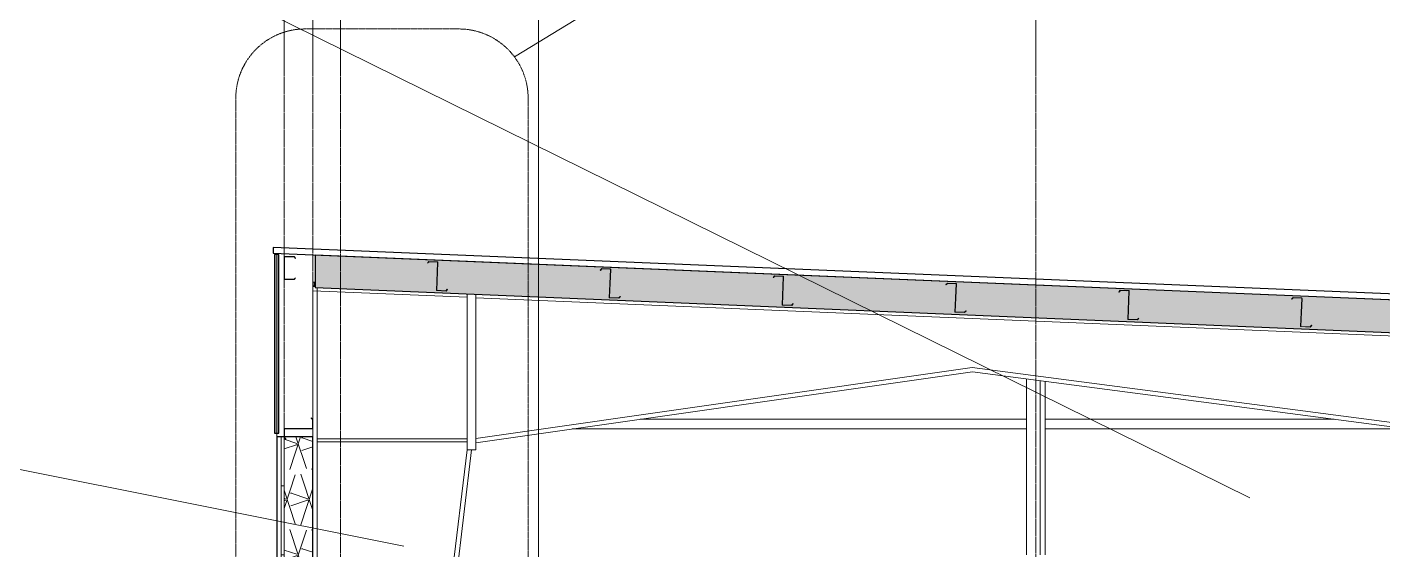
# Model space of a CAD drawing. Header units: inches. Extents: x 21408 to 98131, y -290 to 853.
# Drawn here: x 31417.1 to 31887.3, y 295.8 to 477 of the extents above; entities that cross this region are included whole.
import ezdxf

# ---------------------------------------------------------------- set-up
doc = ezdxf.new("R2010")
doc.units = ezdxf.units.IN
doc.header["$MEASUREMENT"] = 0
doc.linetypes.add('Dash Dot 3_16_', pattern=[0.3125, 0.1875, -0.0625, 0, -0.0625])
doc.linetypes.add('Grid Line 1_2_', pattern=[0.875, 0.5, -0.125, 0.125, -0.125])
for name, color, linetype, lineweight in [('A-ANNO-IDEN', 131, 'Continuous', 9), ('A-ANNO-SYMB', 150, 'Continuous', 9), ('A-CLNG', 13, 'Continuous', 9), ('A-CLNG-PATT', 13, 'Continuous', 25), ('A-ROOF', 132, 'Continuous', 9), ('A-WALL', 113, 'Continuous', 9), ('A-WALL-PATT', 111, 'Continuous', 25), ('G-ANNO-SYMB', 111, 'Continuous', 9), ('I-WALL', 2, 'Continuous', 9), ('S-BEAM', 12, 'Continuous', 9), ('S-COLS', 52, 'Continuous', 9), ('S-GRID', 1, 'Continuous', 9)]:
    doc.layers.add(name, color=color, linetype=linetype, lineweight=lineweight)
pattern_1 = [(45, (22011.012, 102), (-19.007, 19.007), []), (45, (22011.012, 130.8), (-19.007, 19.007), [])]
pattern_2 = [(161.57, (22011.972, 102.96), (-7.6802237, -0.0009796), [0, -54.643, 6.067, 0]), (18.43, (22010.052, 102.96), (-7.6802237, 0.0009796), [0, -54.643, 6.067, 0]), (108.43, (22011.972, 102.96), (3.8382953, -19.2013653), [18.211, -42.499]), (71.57, (22010.052, 102.96), (3.8382953, 19.2013653), [18.211, -42.499])]

# ---------------------------------------------------------------- blocks, each defined once
blk = doc.blocks.new('Girt_C - 8_D-1405488-Building Section - North_South looking East _ Fitness Center')
at = {"layer": 'S-BEAM'}
h = blk.add_hatch(dxfattribs=at)
h.set_pattern_fill('FP_33', color=256, style=0, pattern_type=2)
h.set_pattern_definition(pattern_1)
h.paths.add_polyline_path([(21127.8, 389.49), (21128.29, 390.06), (21128.2, 390.13), (21127.75, 389.6), (21124.49, 389.6), (21124.49, 389.49)], flags=0)
h.paths.add_polyline_path([(21124.41, 389.67), (21124.41, 397.3), (21124.3, 397.3), (21124.3, 389.67)], flags=0)
h.paths.add_polyline_path([(21128.2, 396.84), (21128.28, 396.91), (21127.8, 397.49), (21124.49, 397.49), (21124.49, 397.38), (21127.75, 397.38)], flags=0)
at = {"layer": 'S-BEAM', "lineweight": 15}
for p, q in [((21124.3, 397.3), (21124.3, 389.67)), ((21124.41, 389.67), (21124.41, 397.3)), ((21127.8, 397.49), (21124.49, 397.49)), ((21124.49, 397.38), (21127.75, 397.38)), ((21127.75, 397.38), (21128.2, 396.84)), ((21128.28, 396.91), (21127.8, 397.49)), ((21128.2, 396.84), (21128.28, 396.91)), ((21127.75, 389.6), (21124.49, 389.6)), ((21124.49, 389.49), (21127.8, 389.49)), ((21128.2, 390.13), (21127.75, 389.6)), ((21127.8, 389.49), (21128.29, 390.06)), ((21128.29, 390.06), (21128.2, 390.13))]:
    blk.add_line(p, q, dxfattribs=at)
for centre, radius, start, end in [((21124.49, 397.3), 0.188, 90, 180), ((21124.49, 397.3), 0.0782, 92.1227, 180), ((21124.49, 389.67), 0.188, 180, 270), ((21124.49, 389.67), 0.0782, 180, 266.9576)]:
    blk.add_arc(centre, radius, start, end, dxfattribs=at)
blk = doc.blocks.new('Girt_Z - 10_D-1351983-Building Section - North_South looking East _ Fitness Center')
at = {"layer": 'S-BEAM', "lineweight": 15}
for p, q in [((21174.51, 395.78), (21174, 395.22)), ((21174, 395.22), (21174.08, 395.15)), ((21174.08, 395.15), (21174.56, 395.67)), ((21177.44, 395.65), (21174.51, 395.78)), ((21174.56, 395.67), (21177.44, 395.55)), ((21177.51, 395.46), (21177.11, 385.66)), ((21177.22, 385.84), (21177.62, 395.46)), ((21177.11, 385.66), (21180.48, 385.52)), ((21180.43, 385.63), (21177.29, 385.76)), ((21180.9, 386.15), (21180.43, 385.63)), ((21180.48, 385.52), (21180.98, 386.07)), ((21180.98, 386.07), (21180.9, 386.15))]:
    blk.add_line(p, q, dxfattribs=at)
for centre, radius, start, end in [((21177.44, 395.47), 0.187, 357.6141, 87.6141), ((21177.44, 395.47), 0.0782, 357.6141, 85.4913), ((21177.3, 385.84), 0.0782, 177.6141, 264.5717)]:
    blk.add_arc(centre, radius, start, end, dxfattribs=at)
blk = doc.blocks.new('Girt_Z - 10_D-V75-Building Section - North_South looking East _ Fitness Center')
at = {"layer": 'S-BEAM'}
h = blk.add_hatch(dxfattribs=at)
h.set_pattern_fill('FP_33', color=256, style=0, pattern_type=2)
h.set_pattern_definition(pattern_1)
h.paths.add_polyline_path([(21240.43, 383.02), (21240.93, 383.58), (21240.85, 383.65), (21240.38, 383.13), (21237.24, 383.26), (21237.05, 383.16)], flags=0)
h.paths.add_polyline_path([(21237.05, 383.16), (21237.17, 383.34), (21237.57, 392.96), (21237.46, 392.97), (21237.3, 389.03)], flags=0)
h.paths.add_polyline_path([(21234.03, 392.65), (21234.5, 393.17), (21237.39, 393.05), (21237.39, 393.16), (21234.46, 393.28), (21233.95, 392.73)], flags=0)
at = {"layer": 'S-BEAM', "lineweight": 15}
for p, q in [((21234.46, 393.28), (21233.95, 392.73)), ((21233.95, 392.73), (21234.03, 392.65)), ((21234.03, 392.65), (21234.5, 393.17)), ((21237.39, 393.16), (21234.46, 393.28)), ((21234.5, 393.17), (21237.39, 393.05)), ((21237.46, 392.97), (21237.05, 383.16)), ((21237.17, 383.34), (21237.57, 392.96)), ((21237.05, 383.16), (21240.43, 383.02)), ((21240.38, 383.13), (21237.24, 383.26)), ((21240.85, 383.65), (21240.38, 383.13)), ((21240.43, 383.02), (21240.93, 383.58)), ((21240.93, 383.58), (21240.85, 383.65))]:
    blk.add_line(p, q, dxfattribs=at)
for centre, radius, start, end in [((21237.38, 392.97), 0.187, 357.6141, 87.6141), ((21237.38, 392.97), 0.0782, 357.6141, 85.4913), ((21237.25, 383.34), 0.0782, 177.6141, 264.5717)]:
    blk.add_arc(centre, radius, start, end, dxfattribs=at)
blk = doc.blocks.new('Girt_Z - 10_D-V76-Building Section - North_South looking East _ Fitness Center')
at = {"layer": 'S-BEAM', "lineweight": 15}
for p, q in [((21294.41, 390.78), (21293.9, 390.23)), ((21293.98, 390.15), (21294.45, 390.67)), ((21297.34, 390.66), (21294.41, 390.78)), ((21294.45, 390.67), (21297.34, 390.55)), ((21297.41, 390.47), (21297, 380.66)), ((21297.12, 380.85), (21297.52, 390.46)), ((21293.9, 390.23), (21293.98, 390.15)), ((21300.8, 381.15), (21300.33, 380.64)), ((21300.37, 380.52), (21300.88, 381.08)), ((21300.88, 381.08), (21300.8, 381.15)), ((21297, 380.66), (21300.37, 380.52)), ((21300.33, 380.64), (21297.19, 380.77))]:
    blk.add_line(p, q, dxfattribs=at)
for centre, radius, start, end in [((21297.33, 390.47), 0.187, 357.6141, 87.6141), ((21297.33, 390.47), 0.0782, 357.6141, 85.4913), ((21297.2, 380.84), 0.0782, 177.6141, 264.5717)]:
    blk.add_arc(centre, radius, start, end, dxfattribs=at)
blk = doc.blocks.new('Girt_Z - 10_D-V77-Building Section - North_South looking East _ Fitness Center')
at = {"layer": 'S-BEAM'}
h = blk.add_hatch(dxfattribs=at)
h.set_pattern_fill('FP_33', color=256, style=0, pattern_type=2)
h.set_pattern_definition(pattern_1)
h.paths.add_polyline_path([(21360.32, 378.03), (21360.83, 378.58), (21360.75, 378.65), (21360.28, 378.14), (21357.14, 378.27), (21356.95, 378.17)], flags=0)
h.paths.add_polyline_path([(21356.95, 378.17), (21357.07, 378.35), (21357.47, 387.97), (21357.36, 387.97)], flags=0)
h.paths.add_polyline_path([(21353.93, 387.66), (21354.4, 388.17), (21357.29, 388.05), (21357.29, 388.16), (21354.35, 388.28), (21353.85, 387.73)], flags=0)
at = {"layer": 'S-BEAM', "lineweight": 15}
for p, q in [((21354.35, 388.28), (21353.85, 387.73)), ((21353.85, 387.73), (21353.93, 387.66)), ((21353.93, 387.66), (21354.4, 388.17)), ((21357.29, 388.16), (21354.35, 388.28)), ((21354.4, 388.17), (21357.29, 388.05)), ((21357.36, 387.97), (21356.95, 378.17)), ((21357.07, 378.35), (21357.47, 387.97)), ((21356.95, 378.17), (21360.32, 378.03)), ((21360.28, 378.14), (21357.14, 378.27)), ((21360.75, 378.65), (21360.28, 378.14)), ((21360.32, 378.03), (21360.83, 378.58)), ((21360.83, 378.58), (21360.75, 378.65))]:
    blk.add_line(p, q, dxfattribs=at)
for centre, radius, start, end in [((21357.28, 387.97), 0.187, 357.6141, 87.6141), ((21357.28, 387.97), 0.0782, 357.6141, 85.4913), ((21357.15, 378.35), 0.0782, 177.6141, 264.5717)]:
    blk.add_arc(centre, radius, start, end, dxfattribs=at)
blk = doc.blocks.new('Girt_Z - 10_D-V78-Building Section - North_South looking East _ Fitness Center')
at = {"layer": 'S-BEAM'}
h = blk.add_hatch(dxfattribs=at)
h.set_pattern_fill('FP_33', color=256, style=0, pattern_type=2)
h.set_pattern_definition(pattern_1)
h.paths.add_polyline_path([(21420.27, 375.53), (21420.78, 376.08), (21420.7, 376.16), (21420.22, 375.64), (21417.09, 375.77), (21416.9, 375.67)], flags=0)
h.paths.add_polyline_path([(21416.9, 375.67), (21417.02, 375.85), (21417.42, 385.47), (21417.31, 385.47)], flags=0)
h.paths.add_polyline_path([(21413.88, 385.16), (21414.35, 385.67), (21417.23, 385.55), (21417.24, 385.66), (21414.3, 385.79), (21413.8, 385.23)], flags=0)
at = {"layer": 'S-BEAM', "lineweight": 15}
for p, q in [((21414.3, 385.79), (21413.8, 385.23)), ((21413.88, 385.16), (21414.35, 385.67)), ((21417.24, 385.66), (21414.3, 385.79)), ((21414.35, 385.67), (21417.23, 385.55)), ((21413.8, 385.23), (21413.88, 385.16)), ((21417.31, 385.47), (21416.9, 375.67)), ((21417.02, 375.85), (21417.42, 385.47)), ((21416.9, 375.67), (21420.27, 375.53)), ((21420.22, 375.64), (21417.09, 375.77)), ((21420.7, 376.16), (21420.22, 375.64)), ((21420.27, 375.53), (21420.78, 376.08)), ((21420.78, 376.08), (21420.7, 376.16))]:
    blk.add_line(p, q, dxfattribs=at)
for centre, radius, start, end in [((21417.23, 385.48), 0.187, 357.6141, 87.6141), ((21417.23, 385.48), 0.0782, 357.6141, 85.4913), ((21417.09, 375.85), 0.0782, 177.6141, 264.5717)]:
    blk.add_arc(centre, radius, start, end, dxfattribs=at)
blk = doc.blocks.new('Girt_Z - 10_D-V79-Building Section - North_South looking East _ Fitness Center')
at = {"layer": 'S-BEAM', "lineweight": 15}
for p, q in [((21474.25, 383.29), (21473.74, 382.73)), ((21473.74, 382.73), (21473.82, 382.66)), ((21473.82, 382.66), (21474.3, 383.18)), ((21477.18, 383.17), (21474.25, 383.29)), ((21474.3, 383.18), (21477.18, 383.06)), ((21477.25, 382.97), (21476.85, 373.17)), ((21476.96, 373.35), (21477.36, 382.97)), ((21476.85, 373.17), (21480.22, 373.03)), ((21480.17, 373.14), (21477.03, 373.27)), ((21480.64, 373.66), (21480.17, 373.14)), ((21480.22, 373.03), (21480.72, 373.58)), ((21480.72, 373.58), (21480.64, 373.66))]:
    blk.add_line(p, q, dxfattribs=at)
for centre, radius, start, end in [((21477.18, 382.98), 0.187, 357.6141, 87.6141), ((21477.18, 382.98), 0.0782, 357.6141, 85.4913), ((21477.04, 373.35), 0.0782, 177.6141, 264.5717)]:
    blk.add_arc(centre, radius, start, end, dxfattribs=at)
blk = doc.blocks.new('columns and girder2 - one-1334686-Building Section - North_South looking East _ Fitness Center')
at = {"layer": 'S-BEAM'}
for p, q in [((21134.3, 387.29), (21134.3, 341.06)), ((21135.05, 387.26), (21134.3, 387.29)), ((21134.3, 387.06), (21134.3, 385.56)), ((21135.05, 387.03), (21134.3, 387.06)), ((21135.8, 144), (21135.8, 386.67)), ((21134.3, 385.56), (21187.8, 383.33)), ((21187.8, 384.5), (21187.8, 330.48)), ((21190.8, 330.48), (21190.8, 384.38)), ((21190.8, 383.21), (21598.33, 366.23)), ((21362.99, 359.02), (21190.8, 334.44)), ((21190.8, 332.92), (21363, 357.5)), ((21596.75, 328.39), (21362.99, 359.02)), ((21363, 357.5), (21596.69, 326.89)), ((21134.3, 337.69), (21134.3, 335)), ((21187.8, 334.23), (21135.8, 334.23)), ((21135.8, 333.23), (21187.8, 333.23)), ((21187.8, 330.48), (21148.04, 0)), ((21149.56, 0), (21189.31, 330.48)), ((21187.8, 330.48), (21190.8, 330.48))]:
    blk.add_line(p, q, dxfattribs=at)
blk = doc.blocks.new('Girt_Z - 10_D-V167-Building Section - North_South looking East _ Fitness Center')
at = {"layer": 'S-BEAM', "lineweight": 15}
for p, q in [((21133.73, 341.54), (21133.66, 341.46)), ((21133.66, 341.46), (21134.19, 341.01)), ((21134.3, 341.06), (21133.73, 341.54)), ((21134.19, 341.01), (21134.19, 337.87)), ((21134.3, 337.69), (21134.3, 341.06)), ((21124.3, 337.61), (21124.3, 334.67)), ((21124.3, 334.67), (21124.88, 334.19)), ((21124.41, 334.72), (21124.41, 337.61)), ((21124.95, 334.27), (21124.41, 334.72)), ((21134.12, 337.8), (21124.49, 337.8)), ((21124.49, 337.69), (21134.3, 337.69)), ((21124.88, 334.19), (21124.95, 334.27))]:
    blk.add_line(p, q, dxfattribs=at)
for centre, radius, start, end in [((21124.49, 337.61), 0.188, 90, 180), ((21124.49, 337.61), 0.0782, 90, 177.8773), ((21134.12, 337.88), 0.0782, 270, 356.9576)]:
    blk.add_arc(centre, radius, start, end, dxfattribs=at)
blk = doc.blocks.new('Girt_Z - 10_D-1223979-Building Section - North_South looking East _ Fitness Center')
at = {"layer": 'S-BEAM'}
for p, q in [((21247.82, 341.06), (21381.8, 341.06)), ((21388.3, 341.06), (21488.49, 341.06)), ((21224.17, 337.69), (21381.8, 337.69)), ((21388.3, 337.69), (21514.25, 337.69))]:
    blk.add_line(p, q, dxfattribs=at)

msp = doc.modelspace()

# ---------------------------------------------------------------- hatches: boundary and pattern name
at = {"layer": 'A-CLNG-PATT', "lineweight": 9}
h = msp.add_hatch(dxfattribs=at)
h.set_pattern_fill('FP_31', color=256, style=0, pattern_type=2)
h.set_pattern_definition(pattern_2)
h.paths.add_polyline_path([(32752.57, 335.22), (32752.57, 346.48), (31516.94, 397.96), (31516.94, 386.7), (32641.23, 339.86)], flags=0)
at = {"layer": 'A-WALL-PATT', "lineweight": 9, "transparency": 33554649}
msp.add_hatch(color=256, dxfattribs=at).paths.add_polyline_path([(31502.81, 336.25), (31504.39, 336.25), (31504.39, 398.17), (31502.81, 398.17), (31502.81, 349.96)], flags=0)
at = {"layer": 'A-WALL-PATT', "lineweight": 9}
h = msp.add_hatch(dxfattribs=at)
h.set_pattern_fill('FP_34', color=256, style=0, pattern_type=2)
h.set_pattern_definition([(0, (22011.012, 102), (0, 24), []), (90, (22011.012, 102), (-24, 1e-15), [])])
h.paths.add_polyline_path([(31506.19, 146.25), (31506.19, 335), (31505.19, 335), (31505.19, 146.25)], flags=0)
h = msp.add_hatch(dxfattribs=at)
h.set_pattern_fill('FP_31', color=256, style=0, pattern_type=2)
h.set_pattern_definition(pattern_2)
h.paths.add_polyline_path([(31516.19, 146.25), (31516.19, 335), (31506.19, 335), (31506.19, 146.25)], flags=0)

# ---------------------------------------------------------------- linework, layer by layer
at = {"layer": 'A-ANNO-IDEN', "color": 153}
for p, q in [((31841.15, 313.87), (31281.07, 590.29)), ((31547.77, 297.04), (31281.07, 350.26))]:
    msp.add_line(p, q, dxfattribs=at)
at = {"layer": 'A-ANNO-SYMB'}
for p, q in [((31586.66, 467.11), (31685.76, 527.35)), ((31586.09, 466.68), (31586.66, 467.11))]:
    msp.add_line(p, q, dxfattribs=at)
at = {"layer": 'A-ANNO-SYMB', "linetype": 'Dash Dot 3_16_'}
for p, q in [((31566.82, 476.37), (31513.43, 476.37)), ((31489.43, 452.37), (31489.43, -45.66)), ((31590.82, -45.66), (31590.82, 452.37))]:
    msp.add_line(p, q, dxfattribs=at)
for centre, start, end in [((31513.43, 452.37), 90, 180), ((31566.82, 452.37), 0, 90)]:
    msp.add_arc(centre, 24, start, end, dxfattribs=at)
at = {"layer": 'A-CLNG', "lineweight": 25}
for p, q in [((32752.57, 346.48), (31516.94, 397.96)), ((31516.94, 397.96), (31516.94, 386.7)), ((31516.94, 386.7), (32752.57, 335.22))]:
    msp.add_line(p, q, dxfattribs=at)
at = {"layer": 'A-ROOF', "lineweight": 25}
for p, q in [((32814.99, 345.96), (31502.35, 400.65)), ((31502.35, 400.65), (31502.35, 398.65)), ((31502.35, 398.65), (32814.99, 343.95))]:
    msp.add_line(p, q, dxfattribs=at)
at = {"layer": 'A-WALL', "lineweight": 25}
for p, q in [((31502.81, 398.17), (31502.81, 336.25)), ((31504.39, 398.17), (31502.81, 398.17)), ((31504.39, 336.25), (31504.39, 398.17)), ((31502.81, 336.25), (31504.39, 336.25)), ((31503.69, 335), (31503.69, 96)), ((31516.19, 335), (31503.69, 335)), ((31516.19, 146.25), (31516.19, 335))]:
    msp.add_line(p, q, dxfattribs=at)
at = {"layer": 'A-WALL'}
for p, q in [((31502.81, 398.17), (31502.81, 336.25)), ((31503.69, 398.59), (31503.69, 335)), ((31505.19, 335), (31505.19, 96)), ((31506.19, 335), (31506.19, 96))]:
    msp.add_line(p, q, dxfattribs=at)
at = {"layer": 'G-ANNO-SYMB'}
msp.add_line((31594.41, 737.16), (31594.41, -79.66), dxfattribs=at)
at = {"layer": 'I-WALL'}
for p, q in [((31763.69, 294), (31763.69, 355.04)), ((31768.44, 354.42), (31768.44, 294))]:
    msp.add_line(p, q, dxfattribs=at)
at = {"layer": 'S-COLS'}
for p, q in [((31516.19, 388.62), (31516.19, 387.29)), ((31516.63, 388.62), (31516.19, 388.62)), ((31516.63, 388.62), (31516.63, 387.27)), ((31516.94, 388.62), (31516.63, 388.62)), ((31770.19, 354.19), (31770.19, 294))]:
    msp.add_line(p, q, dxfattribs=at)
at = {"layer": 'S-GRID', "linetype": 'Grid Line 1_2_'}
for p, q in [((31506.19, -273.16), (31506.19, 738.66)), ((31516.19, -273.16), (31516.19, 738.66)), ((31525.69, -273.16), (31525.69, 738.66)), ((31766.94, -273.16), (31766.94, 738.66)), ((31766.94, -273.16), (31766.94, 738.66))]:
    msp.add_line(p, q, dxfattribs=at)

# ---------------------------------------------------------------- block references
at = {"layer": 'S-BEAM'}
for name in ['Girt_C - 8_D-1405488-Building Section - North_South looking East _ Fitness Center', 'Girt_Z - 10_D-1351983-Building Section - North_South looking East _ Fitness Center', 'Girt_Z - 10_D-V75-Building Section - North_South looking East _ Fitness Center', 'Girt_Z - 10_D-V76-Building Section - North_South looking East _ Fitness Center', 'columns and girder2 - one-1334686-Building Section - North_South looking East _ Fitness Center', 'Girt_Z - 10_D-V77-Building Section - North_South looking East _ Fitness Center', 'Girt_Z - 10_D-V78-Building Section - North_South looking East _ Fitness Center', 'Girt_Z - 10_D-V79-Building Section - North_South looking East _ Fitness Center', 'Girt_Z - 10_D-V167-Building Section - North_South looking East _ Fitness Center', 'Girt_Z - 10_D-1223979-Building Section - North_South looking East _ Fitness Center']:
    msp.add_blockref(name, (10381.89, 0), dxfattribs=at)

doc.saveas('drawing.dxf')
